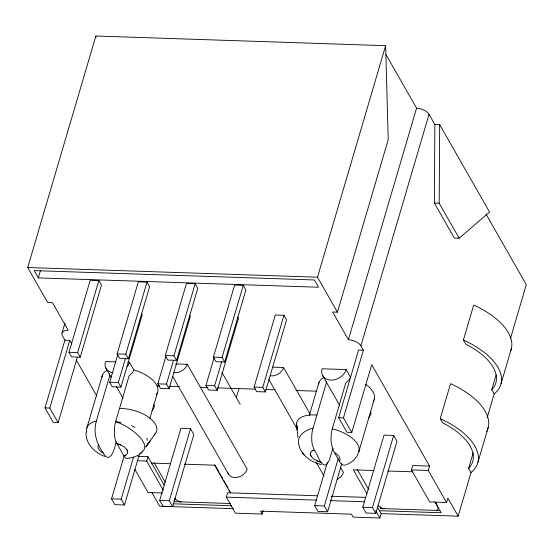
<?xml version="1.0" encoding="UTF-8"?>
<svg xmlns="http://www.w3.org/2000/svg" width="554" height="554" viewBox="0 0 554 554"><rect width="100%" height="100%" fill="white"/><g stroke="black" fill="none" stroke-linecap="round" stroke-linejoin="round"><path stroke-width="0.83" d="M434.855 124.477L439.668 124.636L489.549 212.016L459.155 238.22L454.342 238.061L434.391 203.11L434.855 124.477L429.031 114.276A10.505 5.235 16.4 0 0 416.566 108.155L385.93 54.479M459.155 238.22L439.204 203.27L439.668 124.636M86.092 432.127C85.274 443.546 94.727 452.743 104.761 456.427M147.551 443.719L146.962 445.34M109.477 374.04L109.886 375.113L96.382 420.978C92.989 432.224 96.652 444.204 103.536 453.373C110.17 465.589 115.557 446.496 116.07 441.815M346.146 369.594A13.13 10.104 -29.7 0 1 330.897 380.113A13.13 10.104 -29.7 0 1 322.082 368.791L346.146 369.594L350.474 377.17L349.082 379.961L345.765 382.987L332.262 428.851C330.239 436.628 330.503 445.361 334.429 452.514A13.13 6.544 16.4 0 1 339.422 461.247C340.572 463.379 342.808 466.371 345.537 464.91M77.331 357.406L58.128 422.64L53.316 422.473L45.006 407.91L64.929 340.204L62.436 335.828A10.505 5.235 16.4 0 1 68.26 330.316L52.464 302.65L47.651 302.484L27.7 267.534L95.842 36.017L385.632 45.691L388.229 139.615L337.448 312.158L332.635 311.999L348.424 339.671A10.505 5.235 16.4 0 1 360.896 345.793L363.396 350.17L343.466 417.875L351.776 432.439L346.963 432.279L338.653 417.716L358.576 350.01L363.396 350.17M38.33 277.893L34.175 270.608L314.347 279.964L318.502 287.242L38.33 277.893L40.525 270.442M62.027 333.044L64.963 323.086M58.128 422.64L49.818 408.076L69.749 340.364L64.929 340.204M68.987 352.309L90.198 280.234L98.861 280.525L101.472 285.095L80.261 357.178L71.598 356.887L68.987 352.309L77.65 352.6L80.261 357.178M77.65 352.6L98.861 280.525M117.123 353.916L138.341 281.841L147.004 282.131L149.615 286.702L128.403 358.784L119.733 358.493L117.123 353.916L125.793 354.207L128.403 358.784M141.422 313.723L142.17 315.025L120.959 387.101L112.289 386.817L109.678 382.239L117.725 354.899M125.793 354.207L147.004 282.131M120.959 387.101L118.348 382.53L125.419 358.507M139.608 453.608L124.491 504.978L114.865 504.652L111.541 498.829L124.221 455.748M124.491 504.978L121.167 499.147L133.604 456.898M165.265 355.529L186.476 283.447L195.14 283.738L197.75 288.315L176.539 360.391L167.876 360.1L165.265 355.529L173.928 355.813L176.539 360.391M189.565 315.33L190.306 316.632L169.095 388.714L160.431 388.423L157.821 383.846L165.868 356.506M149.864 418.471L157.516 392.433M173.928 355.813L195.14 283.738M169.095 388.714L166.484 384.137L173.554 360.114M163.25 490.117L146.665 461.053L147.953 456.69L137.842 456.351M159.677 500.435L180.895 428.36L190.521 428.678L193.845 434.509L172.633 506.585L163.001 506.259L159.677 500.435L169.309 500.761L172.633 506.585M169.309 500.761L190.521 428.678M213.401 357.136L234.619 285.061L243.282 285.345L245.893 289.922L224.675 361.997L216.012 361.707L213.401 357.136L222.064 357.42L224.675 361.997M237.701 316.936L238.449 318.238L217.237 390.321L208.567 390.03L205.956 385.452L214.003 358.119M174.295 501.218L175.016 498.773M222.064 357.42L243.282 285.345M217.237 390.321L214.627 385.743L221.697 361.72M236.302 397.557L238.94 388.589M254.099 387.066L275.31 314.984L283.973 315.274L286.584 319.852L265.373 391.927L256.71 391.636L254.099 387.066L262.762 387.35L265.373 391.927M263.122 510.753L262.153 514.05L235.436 513.163L226.295 497.139L227.576 492.776L317.442 495.775M262.762 387.35L283.973 315.274M337.448 312.158L317.497 277.208L385.632 45.691M332.94 448.228L329.332 460.118L327.449 463.421A15.747 6.281 -88.1 0 1 324.277 465.014C318.64 462.472 318.135 454.432 314.215 450.18L312.297 444.592A15.768 6.288 -88.1 0 1 311.736 436.254A15.692 6.26 -88.1 0 1 313.01 428.214L326.507 382.343L326.105 381.27M348.424 339.671L416.566 108.155M360.896 345.793L429.031 114.276M341.783 463.705L327.636 511.757L318.01 511.439L314.686 505.608L327.366 462.528M327.636 511.757L324.312 505.934L338.21 458.712M351.776 432.439L371.706 364.733L429.565 466.087L428.277 470.457L446.566 502.499L429.717 501.931L411.428 469.896L412.716 465.526L429.565 466.087M358.805 451.822L374.137 399.663M362.822 507.222L384.04 435.139L393.665 435.465L396.989 441.289L375.778 513.364L366.152 513.046L362.822 507.222L372.454 507.54L375.778 513.364M372.454 507.54L393.665 435.465M380.598 506.889L380.12 508.517L440.021 510.518M262.153 514.05L260.491 511.141L351.471 514.181L353.133 517.09L379.85 517.983L381.138 513.613L377.399 507.062M381.138 513.613L458.158 516.183L471.018 472.5A66.681 33.24 16.4 0 0 440.257 418.623L450.547 383.673A66.681 33.24 16.4 0 1 486.599 431.469M487.125 417.778L494.161 393.873A66.681 33.24 16.4 0 0 463.4 339.99L473.684 305.046A66.681 33.24 16.4 0 1 510.421 351.478M446.566 502.499L447.854 498.129L458.158 516.183M471.018 472.5L468.642 468.345L473.185 452.902M494.161 393.873L491.786 389.711L496.086 375.086M510.518 338.3L526.3 284.666L486.024 214.107M477.964 462.195L488.247 427.252M501.107 383.569L511.39 348.625M86.881 427.854L102.4 375.176M309.305 415.389L319.028 382.405M127.801 362.302L129.525 362.358L133.846 369.934L132.454 372.731L129.137 375.757L115.641 421.622A15.699 6.26 -88.1 0 0 114.38 429.44L114.47 434.731A15.914 6.35 -88.1 0 0 115.973 441.739L123.757 455.707L125.488 457.805A15.865 6.329 -88.1 0 0 128.923 457.902M358.106 453.636C355.987 458.809 351.478 462.777 346.292 464.716M145.771 447.036L155.508 433.332M145.965 446.822L150.605 440.208M142.62 450.998C144.982 449.647 145.21 446.559 144.31 444.239A29.037 11.516 28.9 0 0 140.342 437.799C133.666 430.43 125.017 424.87 115.641 421.622L121.049 422.439M138.382 455.007L134.844 456.856L129.269 458.276M123.757 455.707C126.021 455.506 128.389 453.511 127.579 451.067M314.215 450.18C311.95 450.381 309.582 452.376 310.392 454.82M125.218 455.319L125.806 455.049M312.165 450.838L312.754 450.568M313.01 428.207C305.683 429.696 296.57 435.721 298.758 444.315A29.037 16.696 2.3 0 0 299.555 446.351M434.391 203.11L439.204 203.27M27.7 267.534L317.497 277.208M115.772 361.901L105.454 361.554A13.13 10.104 -29.7 0 0 113.037 372.78M175.57 363.895L187.287 364.29L247.139 469.141A10.505 8.088 -29.7 0 1 237.32 477.382A10.505 8.088 -29.7 0 1 227.798 472.597M272.686 367.143L283.565 367.503L310.074 413.935M109.678 382.239L118.348 382.53M157.821 383.846L166.484 384.137M205.956 385.452L214.627 385.743M157.031 385.854L159.621 385.944M169.102 386.263L179.448 386.609M200.139 387.294L207.902 387.558M217.383 387.869L255.318 389.137M265.664 389.483L275.151 389.801M295.843 390.494L316.535 391.179M45.006 407.91L49.818 408.076M338.653 417.716L343.466 417.875M137.399 460.748L146.665 461.053M411.428 469.896L428.277 470.457M151.609 463.096L170.611 463.733M184.434 464.19L214.668 465.201L230.464 492.873M374.047 470.519L353.313 469.827L366.97 493.759M387.862 470.983L412.917 471.821M331.216 496.232L365.661 497.381M162.426 493.012L148.105 492.534L134.92 469.432M226.295 497.139L316.23 500.144M330.066 500.608L364.657 501.765M111.541 498.829L121.167 499.147M314.686 505.608L324.312 505.934M174.088 501.64L230.568 503.524M173.444 503.821L231.634 505.767M379.476 510.705L441.095 512.762L434.918 501.938M233.296 508.676L159.697 506.224L151.865 492.499M321.355 464.529C311.902 462.445 302.588 456.302 299.347 446.815M321.126 462.292L316.943 460.942M116.846 443.595L121.028 444.945M319.547 461.911L313.322 458.726L310.759 455.727M118.424 443.976L124.65 447.161L127.212 450.16M131.589 425.777L134.968 427.411M302.346 452.687L304.181 454.952M311.396 456.752L310.24 453.955M126.575 449.135L127.732 451.932M463.4 339.99L465.776 344.152A61.432 30.622 16.4 0 1 491.786 389.711M440.257 418.623L442.632 422.785A61.432 30.622 16.4 0 1 468.642 468.345M435.444 502.194L437.577 505.934M370.301 411.906L371.09 413.284A13.13 10.104 -29.7 0 1 368.742 417.688M339.713 405.473L322.49 375.287M357.288 469.515L368.812 489.701M375.695 510.698L379.85 517.983M334.429 452.514L339.422 461.247M340.426 467.112L343.418 472.354A10.505 8.088 -29.7 0 1 337.144 479.404M268.877 379.476L297.089 428.907M316.334 462.611L324.028 476.087M221.912 372.35L240.207 404.399M172.599 376.263L228.601 474.376M214.8 464.758L219.065 472.237M219.917 473.732L220.769 475.228M221.628 476.724L222.909 478.961M223.761 480.456L226.323 484.944M227.175 486.44L228.026 487.936M229.308 490.179L230.159 491.675M153.673 404.669L154.462 406.047A13.13 10.104 -29.7 0 1 152.115 410.459M111.16 377.35L105.862 368.05M116.271 386.304L123.085 398.243M154.144 462.735L165.237 482.174M147.953 456.69L164.15 485.062M69.749 340.364L71.826 344.006M76.244 360.024L96.818 396.062M146.796 438.249L147.475 440.146M296.702 425.881L297.2 429.814L296.556 423.845L297.962 437.715M95.842 36.017L95.89 37.741M133.846 369.934A28.891 14.404 16.4 0 1 156.484 394.316M101.964 377.239A28.891 14.404 16.4 0 1 107.157 370.238M332.262 428.851A28.891 14.404 16.4 0 1 358.258 453.068M365.772 384.372A28.891 14.404 16.4 0 1 373.112 401.546M318.585 384.469A28.891 14.404 16.4 0 1 323.785 377.468M297.089 427.3A27.063 13.49 16.4 0 1 316.867 415.105M187.287 364.29A10.505 8.088 -29.7 0 1 173.949 372.6M283.565 367.503A10.505 8.088 -29.7 0 1 270.227 375.82M180.943 502.153A10.505 5.235 16.4 0 1 174.981 498.662M438.11 507.443A10.505 5.235 16.4 0 1 436.123 510.601M384.088 508.939A10.505 5.235 16.4 0 1 378.126 505.442M129.525 362.358A13.13 10.104 -29.7 0 1 127.178 366.769M119.498 408.52A27.063 13.49 16.4 0 1 149.49 417.917A27.063 13.49 16.4 0 1 154.054 434.89M86.722 431.995A28.891 14.404 16.4 0 1 96.382 420.978M103.536 453.373A13.13 6.544 16.4 0 1 98.55 444.64M141.589 452.438L140.023 453.941L142.904 451.178L141.589 452.438"/></g></svg>
